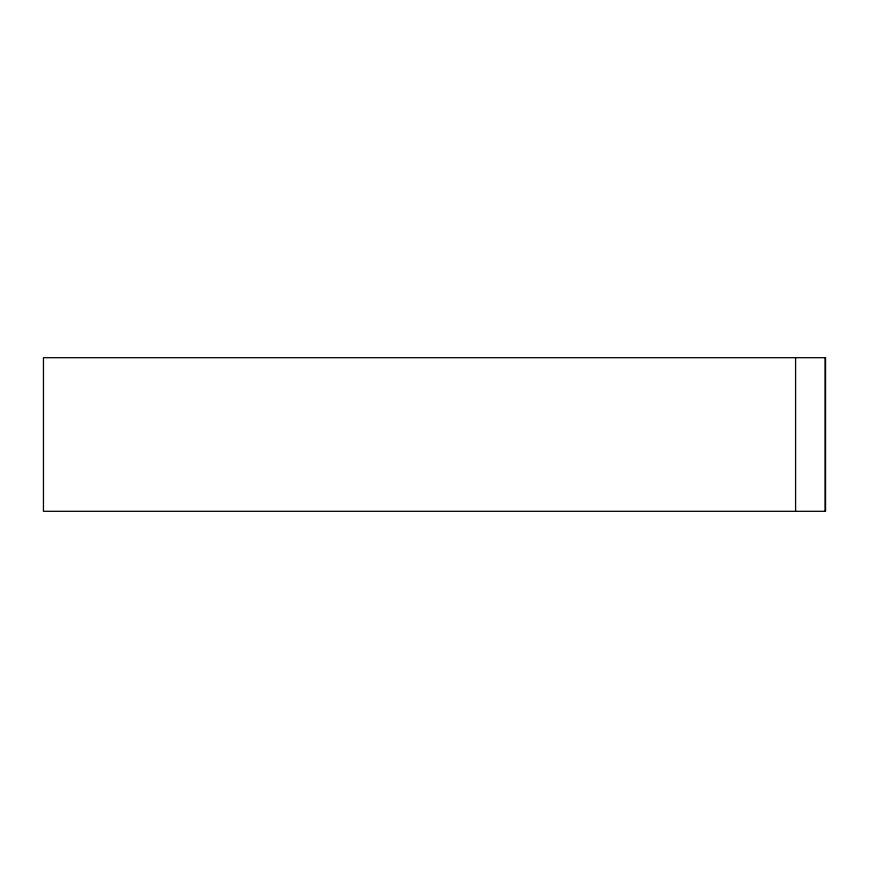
<?xml version="1.0" encoding="UTF-8"?>
<svg xmlns="http://www.w3.org/2000/svg" width="869" height="869" viewBox="0 0 869 869"><rect width="100%" height="100%" fill="white"/><g stroke="black" fill="none" stroke-linecap="round" stroke-linejoin="round"><path stroke-width="1.3" d="M825.094 357.691L825.094 511.309M795.591 357.691L795.591 511.309M825.55 357.691L43.45 357.691L43.45 511.309L825.55 511.309L825.55 357.691"/></g></svg>
